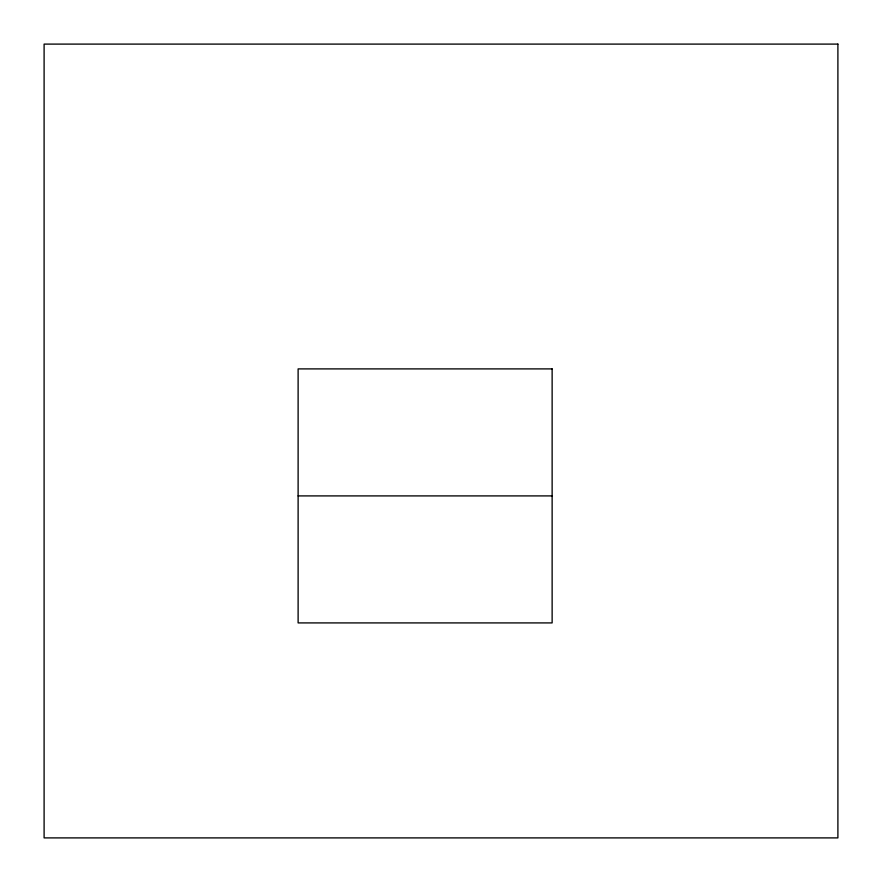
<?xml version="1.0" encoding="UTF-8"?>
<svg xmlns="http://www.w3.org/2000/svg" width="882" height="882" viewBox="0 0 882 882"><rect width="100%" height="100%" fill="white"/><g stroke="black" fill="none" stroke-linecap="round" stroke-linejoin="round"><path stroke-width="1.32" d="M298.116 495.905L552.132 495.905M837.9 44.1L44.1 44.1L44.1 837.9L837.9 837.9L837.9 44.1M552.132 368.897L298.116 368.897L298.116 622.913L552.132 622.913L552.132 368.897"/></g></svg>
